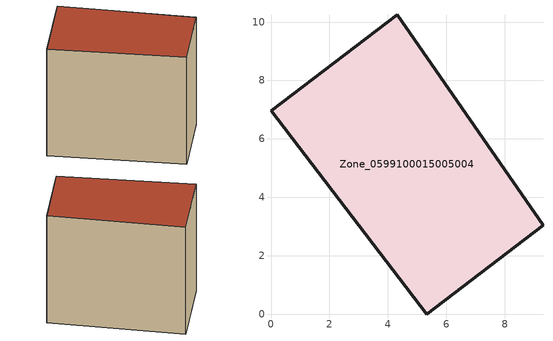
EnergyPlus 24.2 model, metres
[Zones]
Zone_0599100015005004
 floor ground (C_G): 0,6.97 4.32,10.25 9.31,3.04 5.34,0 z3.36
 wall outside (C_F): 4.32,10.25 0,6.97 5.34,0 9.31,3.04 4.32,10.25 z3.36:11.04
 roof outside (C_R): 5.34,0 9.31,3.04 4.32,10.25 0,6.97 z11.04
[BUILDING]
Pand.0599100015005004: North Axis=0; Terrain=City; Loads Convergence Tolerance Value=0.04; Temperature Convergence Tolerance Value=0.4; Solar Distribution=FullExterior; Maximum Number of Warmup Days=25; Minimum Number of Warmup Days=1
[Site:Location]
Rotterdam.The.Hague.AP_ZH_NLD Design_Conditions: Latitude=51.96; Longitude=4.45; Time Zone=1; Elevation=-4.5
[SITE:GROUNDTEMPERATURE:BUILDINGSURFACE]
18, 18, 18, 18, 18, 18, 18, 18, 18, 18, 18, 18
[MATERIAL] Thermal Absorptance=0.9; Solar Absorptance=0.7; Visible Absorptance=0.7
Name | Roughness | Thickness | Conductivity | Density | Specific Heat
G.TI.1975-1991 | MediumSmooth | 0.15 | 0.288461 | 540 | 1210
F.TI.1975-1991 | Rough | 0.3 | 0.230769 | 1920 | 840
R.TI.1975-1991 | MediumRough | 0.2 | 0.153846 | 1500 | 1000
[CONSTRUCTION]
C_G: G.TI.1975-1991
C_F: F.TI.1975-1991
C_R: R.TI.1975-1991
[ZONE]
Zone_0599100015005004: Type=1; Multiplier=1; Ceiling Height=Autocalculate; Volume=Autocalculate; Floor Area=autocalculate; Part of Total Floor Area=Yes
[ZONEINFILTRATION:DESIGNFLOWRATE]
Infil_Zone_0599100015005004: Zone or ZoneList or Space or SpaceList=Zone_0599100015005004; Schedule=AlwaysOn; Design Flow Rate Calculation Method=Flow/Area; Flow Rate per Floor Area=0.003; Constant Term Coefficient=1; Temperature Term Coefficient=0; Velocity Term Coefficient=0; Velocity Squared Term Coefficient=0
[HVACTEMPLATE:ZONE:IDEALLOADSAIRSYSTEM]
Zone_0599100015005004: Maximum Heating Supply Air Temperature=50; Minimum Cooling Supply Air Temperature=13; Maximum Heating Supply Air Humidity Ratio=0.0156; Minimum Cooling Supply Air Humidity Ratio=0.0077; Heating Limit=NoLimit; Cooling Limit=NoLimit; Dehumidification Control Type=ConstantSensibleHeatRatio; Cooling Sensible Heat Ratio=0.7; Dehumidification Setpoint=60; Humidification Control Type=None; Humidification Setpoint=30; Outdoor Air Method=None; Outdoor Air Flow Rate per Person=0.00944; Outdoor Air Flow Rate per Zone Floor Area=0; Outdoor Air Flow Rate per Zone=0; Demand Controlled Ventilation Type=None; Outdoor Air Economizer Type=NoEconomizer; Heat Recovery Type=None; Sensible Heat Recovery Effectiveness=0.7; Latent Heat Recovery Effectiveness=0.65
[ZONECONTROL:THERMOSTAT]
ThermostatControl_Zone_0599100015005004: Zone or ZoneList=Zone_0599100015005004; Control Type Schedule=DualSetpointControlType; Control 1=Thermostat_Zone_0599100015005004; Temperature Difference Between Cutout And Setpoint=0
[THERMOSTATSETPOINT:DUALSETPOINT]
Thermostat_Zone_0599100015005004: Heating Setpoint Temperature Schedule=HeatingSetpoint_Zone_0599100015005004; Cooling Setpoint Temperature Schedule=CoolingSetpoint_Zone_0599100015005004
[SCHEDULE:COMPACT]
HeatingSetpoint_Zone_0599100015005004: Through: 12/31, For: AllDays, Until: 24:00, 21
CoolingSetpoint_Zone_0599100015005004: Through: 12/31, For: AllDays, Until: 24:00, 24
DualSetpointControlType: Through: 12/31, For: AllDays, Until: 24:00, 4
AlwaysOn: Through: 12/31, For: AllDays, Until: 24:00, 1
